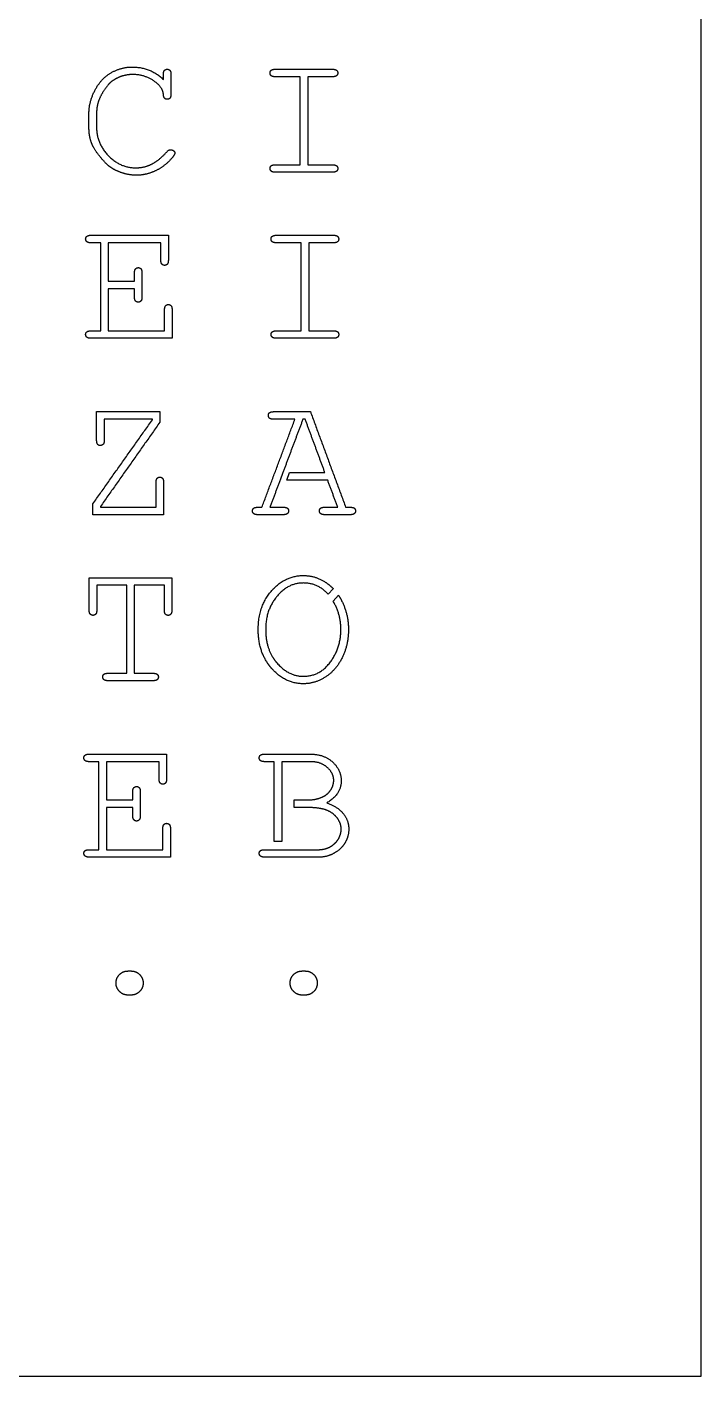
# Model space of a CAD drawing. Header units: millimetres. Extents: x 0 to 260, y 0 to 260.
# Drawn here: x 195 to 260, y 0 to 130 of the extents above; entities that cross this region are included whole.
import ezdxf

# ---------------------------------------------------------------- set-up
doc = ezdxf.new("R2010")
doc.units = ezdxf.units.MM
doc.header["$MEASUREMENT"] = 0
doc.layers.add('LaserCut', color=254, linetype='Continuous', true_color=0xbfbfff)

msp = doc.modelspace()

# ---------------------------------------------------------------- linework, layer by layer
at = {"layer": 'LaserCut'}
for p, q in [((220.07, 86.33), (220.34, 87.06)), ((224.55, 75.87), (224.05, 75.33)), ((224.54, 74.67), (225.05, 75.24)), ((220.8, 54.78), (220.8, 55.51)), ((219.6, 51.52), (218.87, 51.52))]:
    msp.add_line(p, q, dxfattribs=at)
msp.add_lwpolyline([(0, 0), (260, 0), (260, 260), (0, 260)], close=True, dxfattribs=at)
for points in [[(219.7, 87.06), (219.43, 86.33)], [(219.6, 55.51), (219.6, 54.78)], [(218.87, 50.72), (219.6, 50.72)]]:
    msp.add_lwpolyline(points, dxfattribs=at)
for points in [[(203.09, 125.56), (204.06, 126.14), (205.19, 126.14)], [(205.19, 126.14), (206.93, 126.14), (208.19, 124.94)], [(201.57, 123.87), (202.13, 124.97), (203.09, 125.56)], [(203.7, 125.06), (203.17, 124.8), (202.85, 124.42)], [(205.23, 125.42), (204.42, 125.42), (203.7, 125.06)], [(207.43, 124.68), (206.46, 125.42), (205.23, 125.42)], [(208.19, 125.45), (208.19, 125.7), (208.29, 125.82)], [(208.19, 124.94), (208.19, 125.19), (208.19, 125.45)], [(208.29, 125.82), (208.39, 125.93), (208.55, 125.93)], [(208.55, 125.93), (208.71, 125.93), (208.81, 125.82)], [(208.81, 125.82), (208.91, 125.71), (208.91, 125.46)], [(208.91, 125.46), (208.91, 124.48), (208.91, 123.51)], [(218.46, 125.57), (218.46, 125.73), (218.58, 125.83)], [(218.58, 125.3), (218.46, 125.4), (218.46, 125.57)], [(218.58, 125.83), (218.7, 125.93), (218.97, 125.93)], [(218.97, 125.2), (218.7, 125.2), (218.58, 125.3)], [(218.97, 125.93), (221.72, 125.93), (224.48, 125.93)], [(221.36, 125.2), (220.17, 125.2), (218.97, 125.2)], [(221.36, 116.72), (221.36, 120.96), (221.36, 125.2)], [(222.09, 125.2), (222.09, 120.96), (222.09, 116.72)], [(224.48, 125.2), (223.28, 125.2), (222.09, 125.2)], [(224.48, 125.93), (224.75, 125.93), (224.87, 125.83)], [(224.87, 125.3), (224.75, 125.2), (224.48, 125.2)], [(224.87, 125.83), (224.99, 125.73), (224.99, 125.57)], [(224.99, 125.57), (224.99, 125.4), (224.87, 125.3)], [(201.01, 121.72), (201.01, 122.77), (201.57, 123.87)], [(202.85, 124.42), (202.3, 123.76), (201.97, 122.96)], [(208.19, 123.45), (208.15, 124.15), (207.43, 124.68)], [(208.91, 123.51), (208.91, 123.25), (208.81, 123.14)], [(201.97, 122.96), (201.74, 122.36), (201.74, 121.62)], [(208.3, 123.13), (208.21, 123.23), (208.19, 123.45)], [(208.55, 123.03), (208.4, 123.03), (208.3, 123.13)], [(208.81, 123.14), (208.71, 123.03), (208.55, 123.03)], [(201.01, 120.27), (201.01, 120.99), (201.01, 121.72)], [(201.74, 121.62), (201.74, 120.99), (201.74, 120.37)], [(201.23, 118.91), (201.01, 119.53), (201.01, 120.27)], [(201.74, 120.37), (201.74, 118.78), (202.87, 117.61)], [(202.02, 117.57), (201.44, 118.3), (201.23, 118.91)], [(203, 116.54), (202.6, 116.85), (202.02, 117.57)], [(202.87, 117.61), (204.01, 116.43), (205.51, 116.43)], [(207.13, 116.82), (207.84, 117.21), (208.55, 118)], [(208.91, 117.26), (208.21, 116.49), (207.34, 116.1)], [(208.55, 118), (208.66, 118.17), (208.87, 118.17)], [(208.87, 118.17), (209.05, 118.17), (209.16, 118.08)], [(209.28, 117.85), (209.28, 117.65), (208.91, 117.26)], [(209.16, 118.08), (209.28, 117.99), (209.28, 117.85)], [(204.01, 116.01), (203.4, 116.24), (203, 116.54)], [(205.58, 115.71), (204.81, 115.71), (204.01, 116.01)], [(205.51, 116.43), (206.41, 116.43), (207.13, 116.82)], [(207.34, 116.1), (206.47, 115.71), (205.58, 115.71)], [(218.46, 116.36), (218.46, 116.53), (218.58, 116.63)], [(218.58, 116.1), (218.46, 116.21), (218.46, 116.36)], [(218.58, 116.63), (218.7, 116.72), (218.97, 116.72)], [(218.97, 116), (218.7, 116), (218.58, 116.1)], [(218.97, 116.72), (220.17, 116.72), (221.36, 116.72)], [(224.48, 116), (221.72, 116), (218.97, 116)], [(222.09, 116.72), (223.28, 116.72), (224.48, 116.72)], [(224.48, 116.72), (224.75, 116.72), (224.87, 116.63)], [(224.87, 116.1), (224.75, 116), (224.48, 116)], [(224.87, 116.63), (224.99, 116.53), (224.99, 116.36)], [(224.99, 116.36), (224.99, 116.21), (224.87, 116.1)], [(200.69, 109.57), (200.69, 109.73), (200.81, 109.83)], [(200.81, 109.3), (200.69, 109.4), (200.69, 109.57)], [(200.81, 109.83), (200.93, 109.93), (201.2, 109.93)], [(201.2, 109.2), (200.93, 109.2), (200.81, 109.3)], [(201.2, 109.93), (204.93, 109.93), (208.66, 109.93)], [(202.14, 109.2), (201.67, 109.2), (201.2, 109.2)], [(202.14, 100.72), (202.14, 104.96), (202.14, 109.2)], [(207.94, 109.2), (205.4, 109.2), (202.86, 109.2)], [(202.86, 109.2), (202.86, 107.36), (202.86, 105.51)], [(207.94, 107.54), (207.94, 108.37), (207.94, 109.2)], [(208.66, 109.93), (208.66, 108.73), (208.66, 107.54)], [(218.56, 109.57), (218.56, 109.73), (218.68, 109.83)], [(218.68, 109.3), (218.56, 109.4), (218.56, 109.57)], [(218.68, 109.83), (218.8, 109.93), (219.07, 109.93)], [(219.07, 109.2), (218.8, 109.2), (218.68, 109.3)], [(219.07, 109.93), (221.82, 109.93), (224.58, 109.93)], [(221.46, 109.2), (220.27, 109.2), (219.07, 109.2)], [(221.46, 100.72), (221.46, 104.96), (221.46, 109.2)], [(222.19, 109.2), (222.19, 104.96), (222.19, 100.72)], [(224.58, 109.2), (223.38, 109.2), (222.19, 109.2)], [(224.58, 109.93), (224.85, 109.93), (224.97, 109.83)], [(224.97, 109.3), (224.85, 109.2), (224.58, 109.2)], [(224.97, 109.83), (225.08, 109.73), (225.08, 109.57)], [(225.08, 109.57), (225.08, 109.4), (224.97, 109.3)], [(205.4, 106.3), (205.4, 106.58), (205.5, 106.69)], [(205.5, 106.69), (205.6, 106.81), (205.77, 106.81)], [(205.77, 106.81), (205.92, 106.81), (206.02, 106.69)], [(206.02, 106.69), (206.12, 106.58), (206.12, 106.3)], [(208.04, 107.15), (207.94, 107.26), (207.94, 107.54)], [(208.3, 107.03), (208.13, 107.03), (208.04, 107.15)], [(208.56, 107.15), (208.46, 107.03), (208.3, 107.03)], [(208.66, 107.54), (208.66, 107.26), (208.56, 107.15)], [(202.86, 105.51), (204.13, 105.51), (205.4, 105.51)], [(205.4, 105.51), (205.4, 105.91), (205.4, 106.3)], [(206.12, 106.3), (206.12, 105.14), (206.12, 103.99)], [(202.86, 104.78), (202.86, 102.75), (202.86, 100.72)], [(205.4, 104.78), (204.13, 104.78), (202.86, 104.78)], [(205.4, 103.99), (205.4, 104.38), (205.4, 104.78)], [(205.5, 103.6), (205.4, 103.71), (205.4, 103.99)], [(205.77, 103.48), (205.6, 103.48), (205.5, 103.6)], [(206.02, 103.6), (205.92, 103.48), (205.77, 103.48)], [(206.12, 103.99), (206.12, 103.71), (206.02, 103.6)], [(208.3, 102.75), (208.3, 103.03), (208.4, 103.14)], [(208.3, 100.72), (208.3, 101.74), (208.3, 102.75)], [(208.4, 103.14), (208.5, 103.26), (208.66, 103.26)], [(208.66, 103.26), (208.82, 103.26), (208.92, 103.14)], [(208.92, 103.14), (209.02, 103.03), (209.02, 102.75)], [(209.02, 102.75), (209.02, 101.38), (209.02, 100)], [(200.69, 100.36), (200.69, 100.53), (200.81, 100.63)], [(200.81, 100.1), (200.69, 100.21), (200.69, 100.36)], [(200.81, 100.63), (200.93, 100.72), (201.2, 100.72)], [(201.2, 100), (200.93, 100), (200.81, 100.1)], [(201.2, 100.72), (201.67, 100.72), (202.14, 100.72)], [(202.86, 100.72), (205.58, 100.72), (208.3, 100.72)], [(218.56, 100.36), (218.56, 100.53), (218.68, 100.63)], [(218.68, 100.1), (218.56, 100.21), (218.56, 100.36)], [(218.68, 100.63), (218.8, 100.72), (219.07, 100.72)], [(219.07, 100), (218.8, 100), (218.68, 100.1)], [(219.07, 100.72), (220.27, 100.72), (221.46, 100.72)], [(222.19, 100.72), (223.38, 100.72), (224.58, 100.72)], [(224.58, 100.72), (224.85, 100.72), (224.97, 100.63)], [(224.97, 100.1), (224.85, 100), (224.58, 100)], [(224.97, 100.63), (225.08, 100.53), (225.08, 100.36)], [(225.08, 100.36), (225.08, 100.21), (224.97, 100.1)], [(209.02, 100), (205.11, 100), (201.2, 100)], [(224.58, 100), (221.82, 100), (219.07, 100)], [(201.75, 90.17), (201.75, 91.55), (201.75, 92.93)], [(201.75, 92.93), (204.8, 92.93), (207.84, 92.93)], [(207.84, 92.93), (207.84, 92.42), (207.84, 91.91)], [(218.3, 92.57), (218.3, 92.73), (218.41, 92.83)], [(218.41, 92.3), (218.3, 92.4), (218.3, 92.57)], [(218.41, 92.83), (218.53, 92.93), (218.8, 92.93)], [(218.8, 92.2), (218.53, 92.2), (218.41, 92.3)], [(218.8, 92.93), (220.57, 92.93), (222.35, 92.93)], [(222.35, 92.93), (224.05, 88.33), (225.75, 83.72)], [(201.39, 84.05), (204.25, 88.1), (207.12, 92.14)], [(207.84, 91.91), (204.98, 87.85), (202.12, 83.8)], [(207.12, 92.2), (204.8, 92.2), (202.48, 92.2)], [(202.48, 92.2), (202.48, 91.19), (202.48, 90.17)], [(207.12, 92.14), (207.12, 92.17), (207.12, 92.2)], [(217.68, 83.72), (219.27, 87.96), (220.86, 92.2)], [(220.86, 92.2), (219.83, 92.2), (218.8, 92.2)], [(221.63, 92.2), (220.66, 89.63), (219.7, 87.06)], [(221.85, 92.2), (221.74, 92.2), (221.63, 92.2)], [(223.75, 87.06), (222.8, 89.63), (221.85, 92.2)], [(201.85, 89.78), (201.75, 89.9), (201.75, 90.17)], [(202.08, 89.67), (201.94, 89.67), (201.85, 89.78)], [(202.37, 89.78), (202.26, 89.67), (202.08, 89.67)], [(202.48, 90.17), (202.48, 89.9), (202.37, 89.78)], [(207.48, 86.12), (207.48, 86.39), (207.58, 86.51)], [(207.48, 83.72), (207.48, 84.92), (207.48, 86.12)], [(207.58, 86.51), (207.68, 86.62), (207.84, 86.62)], [(207.84, 86.62), (208, 86.62), (208.1, 86.51)], [(208.1, 86.51), (208.2, 86.39), (208.2, 86.12)], [(208.2, 86.12), (208.2, 84.56), (208.2, 83)], [(219.43, 86.33), (218.94, 85.03), (218.45, 83.72)], [(224.02, 86.33), (222.04, 86.33), (220.07, 86.33)], [(220.34, 87.06), (222.04, 87.06), (223.75, 87.06)], [(224.99, 83.72), (224.5, 85.03), (224.02, 86.33)], [(201.39, 83), (201.39, 83.52), (201.39, 84.05)], [(202.12, 83.8), (202.12, 83.76), (202.12, 83.72)], [(202.12, 83.72), (204.8, 83.72), (207.48, 83.72)], [(216.77, 83.36), (216.77, 83.53), (216.89, 83.63)], [(216.89, 83.1), (216.77, 83.21), (216.77, 83.36)], [(216.89, 83.63), (217.01, 83.72), (217.28, 83.72)], [(217.28, 83.72), (217.48, 83.72), (217.68, 83.72)], [(218.45, 83.72), (219.1, 83.72), (219.74, 83.72)], [(219.74, 83.72), (220.02, 83.72), (220.13, 83.63)], [(220.13, 83.63), (220.25, 83.53), (220.25, 83.36)], [(220.25, 83.36), (220.25, 83.21), (220.13, 83.1)], [(223.22, 83.36), (223.22, 83.53), (223.34, 83.63)], [(223.34, 83.1), (223.22, 83.21), (223.22, 83.36)], [(223.34, 83.63), (223.45, 83.72), (223.73, 83.72)], [(223.73, 83.72), (224.36, 83.72), (224.99, 83.72)], [(225.75, 83.72), (225.97, 83.72), (226.19, 83.72)], [(226.19, 83.72), (226.47, 83.72), (226.58, 83.63)], [(226.58, 83.63), (226.7, 83.53), (226.7, 83.36)], [(226.7, 83.36), (226.7, 83.21), (226.58, 83.1)], [(208.2, 83), (204.8, 83), (201.39, 83)], [(217.28, 83), (217.01, 83), (216.89, 83.1)], [(219.74, 83), (218.51, 83), (217.28, 83)], [(220.13, 83.1), (220.02, 83), (219.74, 83)], [(223.73, 83), (223.45, 83), (223.34, 83.1)], [(226.19, 83), (224.96, 83), (223.73, 83)], [(226.58, 83.1), (226.47, 83), (226.19, 83)], [(201.03, 73.81), (201.03, 75.37), (201.03, 76.93)], [(201.03, 76.93), (205.02, 76.93), (209, 76.93)], [(209, 76.93), (209, 75.37), (209, 73.81)], [(218.63, 75.69), (219.94, 77.14), (221.67, 77.14)], [(221.67, 77.14), (222.83, 77.14), (223.84, 76.47)], [(204.66, 76.2), (203.21, 76.2), (201.76, 76.2)], [(201.76, 76.2), (201.76, 75.01), (201.76, 73.81)], [(204.66, 67.72), (204.66, 71.96), (204.66, 76.2)], [(205.38, 76.2), (205.38, 71.96), (205.38, 67.72)], [(208.28, 76.2), (206.83, 76.2), (205.38, 76.2)], [(208.28, 73.81), (208.28, 75.01), (208.28, 76.2)], [(217.32, 71.93), (217.32, 74.23), (218.63, 75.69)], [(221.67, 76.42), (220.17, 76.42), (219.1, 75.1)], [(224.05, 75.33), (223.1, 76.42), (221.67, 76.42)], [(223.84, 76.47), (224.23, 76.21), (224.55, 75.87)], [(219.1, 75.1), (218.03, 73.79), (218.04, 71.93)], [(225.29, 71.93), (225.29, 73.43), (224.54, 74.67)], [(225.05, 75.24), (225.26, 74.93), (225.43, 74.57)], [(225.43, 74.57), (226.02, 73.36), (226.02, 71.93)], [(201.14, 73.42), (201.03, 73.54), (201.03, 73.81)], [(201.39, 73.3), (201.24, 73.3), (201.14, 73.42)], [(201.66, 73.42), (201.56, 73.3), (201.39, 73.3)], [(201.76, 73.81), (201.76, 73.54), (201.66, 73.42)], [(208.38, 73.42), (208.28, 73.54), (208.28, 73.81)], [(208.64, 73.3), (208.48, 73.3), (208.38, 73.42)], [(208.9, 73.42), (208.81, 73.3), (208.64, 73.3)], [(209, 73.81), (209, 73.54), (208.9, 73.42)], [(218.17, 68.78), (217.32, 70.09), (217.32, 71.93)], [(218.04, 71.93), (218.04, 70.43), (218.67, 69.35)], [(224.28, 68.81), (225.29, 70.19), (225.29, 71.93)], [(226.02, 71.93), (226.02, 70.5), (225.44, 69.28)], [(218.67, 69.35), (218.83, 69.08), (219.02, 68.84)], [(225.44, 69.28), (224.86, 68.07), (223.85, 67.39)], [(202.34, 67.36), (202.34, 67.53), (202.45, 67.63)], [(202.45, 67.63), (202.57, 67.72), (202.84, 67.72)], [(202.84, 67.72), (203.75, 67.72), (204.66, 67.72)], [(205.38, 67.72), (206.29, 67.72), (207.19, 67.72)], [(207.19, 67.72), (207.46, 67.72), (207.58, 67.63)], [(207.58, 67.63), (207.7, 67.53), (207.7, 67.36)], [(218.53, 68.29), (218.33, 68.53), (218.17, 68.78)], [(218.63, 68.17), (218.58, 68.23), (218.53, 68.29)], [(218.66, 68.14), (218.65, 68.16), (218.63, 68.17)], [(221.67, 66.71), (219.96, 66.71), (218.66, 68.14)], [(219.02, 68.84), (219.08, 68.76), (219.15, 68.69)], [(219.15, 68.69), (219.15, 68.69), (219.15, 68.69)], [(219.15, 68.69), (220.27, 67.43), (221.67, 67.43)], [(221.67, 67.43), (223.27, 67.43), (224.28, 68.81)], [(202.45, 67.1), (202.34, 67.21), (202.34, 67.36)], [(202.84, 67), (202.57, 67), (202.45, 67.1)], [(207.19, 67), (205.02, 67), (202.84, 67)], [(207.58, 67.1), (207.46, 67), (207.19, 67)], [(207.7, 67.36), (207.7, 67.21), (207.58, 67.1)], [(223.85, 67.39), (222.83, 66.71), (221.67, 66.71)], [(200.52, 59.57), (200.52, 59.73), (200.64, 59.83)], [(200.64, 59.83), (200.76, 59.93), (201.03, 59.93)], [(201.03, 59.93), (204.76, 59.93), (208.49, 59.93)], [(208.49, 59.93), (208.49, 58.73), (208.49, 57.54)], [(217.42, 59.57), (217.42, 59.73), (217.54, 59.83)], [(217.54, 59.83), (217.66, 59.93), (217.93, 59.93)], [(217.93, 59.93), (220.14, 59.93), (222.36, 59.93)], [(222.36, 59.93), (223.67, 59.93), (224.5, 59.16)], [(200.64, 59.3), (200.52, 59.4), (200.52, 59.57)], [(201.03, 59.2), (200.76, 59.2), (200.64, 59.3)], [(201.97, 59.2), (201.5, 59.2), (201.03, 59.2)], [(201.97, 50.72), (201.97, 54.96), (201.97, 59.2)], [(207.77, 59.2), (205.23, 59.2), (202.7, 59.2)], [(202.7, 59.2), (202.7, 57.36), (202.7, 55.51)], [(207.77, 57.54), (207.77, 58.37), (207.77, 59.2)], [(217.54, 59.3), (217.42, 59.4), (217.42, 59.57)], [(217.93, 59.2), (217.66, 59.2), (217.54, 59.3)], [(218.87, 59.2), (218.4, 59.2), (217.93, 59.2)], [(218.87, 51.52), (218.87, 55.36), (218.87, 59.2)], [(222.37, 59.2), (220.99, 59.2), (219.6, 59.2)], [(219.6, 59.2), (219.6, 57.36), (219.6, 55.51)], [(223.98, 58.64), (223.37, 59.2), (222.37, 59.2)], [(224.6, 57.41), (224.6, 58.08), (223.98, 58.64)], [(224.5, 59.16), (225.32, 58.39), (225.32, 57.35)], [(207.87, 57.15), (207.77, 57.26), (207.77, 57.54)], [(208.49, 57.54), (208.49, 57.26), (208.39, 57.15)], [(225.32, 57.35), (225.32, 56.04), (223.93, 55.23)], [(224.32, 56.49), (224.6, 56.94), (224.6, 57.41)], [(205.23, 56.3), (205.23, 56.58), (205.34, 56.69)], [(205.23, 55.51), (205.23, 55.91), (205.23, 56.3)], [(205.34, 56.69), (205.44, 56.81), (205.6, 56.81)], [(205.6, 56.81), (205.75, 56.81), (205.85, 56.69)], [(205.85, 56.69), (205.96, 56.58), (205.96, 56.3)], [(205.96, 56.3), (205.96, 55.14), (205.96, 53.99)], [(208.13, 57.03), (207.97, 57.03), (207.87, 57.15)], [(208.39, 57.15), (208.3, 57.03), (208.13, 57.03)], [(223.52, 55.8), (224.03, 56.04), (224.32, 56.49)], [(202.7, 55.51), (203.96, 55.51), (205.23, 55.51)], [(202.7, 54.78), (202.7, 52.75), (202.7, 50.72)], [(205.23, 54.78), (203.96, 54.78), (202.7, 54.78)], [(205.23, 53.99), (205.23, 54.38), (205.23, 54.78)], [(219.6, 54.78), (219.6, 53.15), (219.6, 51.52)], [(220.8, 55.51), (221.44, 55.51), (222.07, 55.51)], [(222.12, 54.78), (221.46, 54.78), (220.8, 54.78)], [(222.07, 55.51), (222.86, 55.51), (223.52, 55.8)], [(223.93, 54.52), (223.27, 54.78), (222.12, 54.78)], [(223.93, 55.23), (225.03, 54.84), (225.54, 54.18)], [(205.34, 53.6), (205.23, 53.71), (205.23, 53.99)], [(205.6, 53.48), (205.44, 53.48), (205.34, 53.6)], [(205.85, 53.6), (205.75, 53.48), (205.6, 53.48)], [(205.96, 53.99), (205.96, 53.71), (205.85, 53.6)], [(224.95, 53.75), (224.58, 54.26), (223.93, 54.52)], [(225.32, 52.71), (225.32, 53.25), (224.95, 53.75)], [(225.54, 54.18), (226.05, 53.51), (226.05, 52.72)], [(208.13, 52.75), (208.13, 53.03), (208.23, 53.14)], [(208.13, 50.72), (208.13, 51.74), (208.13, 52.75)], [(208.23, 53.14), (208.33, 53.26), (208.49, 53.26)], [(208.49, 53.26), (208.66, 53.26), (208.76, 53.14)], [(208.76, 53.14), (208.86, 53.03), (208.86, 52.75)], [(208.86, 52.75), (208.86, 51.38), (208.86, 50)], [(225.06, 51.78), (225.32, 52.23), (225.32, 52.71)], [(226.05, 52.72), (226.05, 52.01), (225.71, 51.42)], [(200.64, 50.63), (200.76, 50.72), (201.03, 50.72)], [(201.03, 50.72), (201.5, 50.72), (201.97, 50.72)], [(202.7, 50.72), (205.41, 50.72), (208.13, 50.72)], [(217.54, 50.63), (217.66, 50.72), (217.93, 50.72)], [(217.93, 50.72), (218.4, 50.72), (218.87, 50.72)], [(219.6, 50.72), (221.37, 50.72), (223.13, 50.72)], [(223.13, 50.72), (223.81, 50.72), (224.31, 51.03)], [(224.31, 51.03), (224.81, 51.33), (225.06, 51.78)], [(225.71, 51.42), (225.38, 50.83), (224.69, 50.41)], [(200.52, 50.36), (200.52, 50.53), (200.64, 50.63)], [(200.64, 50.1), (200.52, 50.21), (200.52, 50.36)], [(201.03, 50), (200.76, 50), (200.64, 50.1)], [(208.86, 50), (204.94, 50), (201.03, 50)], [(217.42, 50.36), (217.42, 50.53), (217.54, 50.63)], [(217.54, 50.1), (217.42, 50.21), (217.42, 50.36)], [(217.93, 50), (217.66, 50), (217.54, 50.1)], [(223.19, 50), (220.56, 50), (217.93, 50)], [(224.69, 50.41), (224, 50), (223.19, 50)], [(203.96, 38.7), (204.3, 39.03), (204.77, 39.03)], [(204.77, 39.03), (204.92, 39.03), (205.07, 39.03)], [(205.07, 39.03), (205.55, 39.03), (205.89, 38.69)], [(220.74, 38.7), (221.09, 39.03), (221.55, 39.03)], [(221.55, 39.03), (221.7, 39.03), (221.86, 39.03)], [(221.86, 39.03), (222.33, 39.03), (222.67, 38.69)], [(203.62, 37.87), (203.62, 38.36), (203.96, 38.7)], [(203.96, 37.05), (203.62, 37.39), (203.62, 37.87)], [(206.23, 37.87), (206.23, 37.38), (205.88, 37.04)], [(205.89, 38.69), (206.23, 38.35), (206.23, 37.87)], [(220.4, 37.87), (220.4, 38.36), (220.74, 38.7)], [(220.74, 37.05), (220.4, 37.39), (220.4, 37.87)], [(222.67, 38.69), (223.01, 38.35), (223.01, 37.87)], [(223.01, 37.87), (223.01, 37.38), (222.67, 37.04)], [(204.77, 36.71), (204.29, 36.71), (203.96, 37.05)], [(205.07, 36.71), (204.92, 36.71), (204.77, 36.71)], [(205.88, 37.04), (205.54, 36.71), (205.07, 36.71)], [(221.55, 36.71), (221.08, 36.71), (220.74, 37.05)], [(221.86, 36.71), (221.7, 36.71), (221.55, 36.71)], [(222.67, 37.04), (222.32, 36.71), (221.86, 36.71)]]:
    msp.add_open_spline(points, degree=2, dxfattribs=at)

doc.saveas('drawing.dxf')
